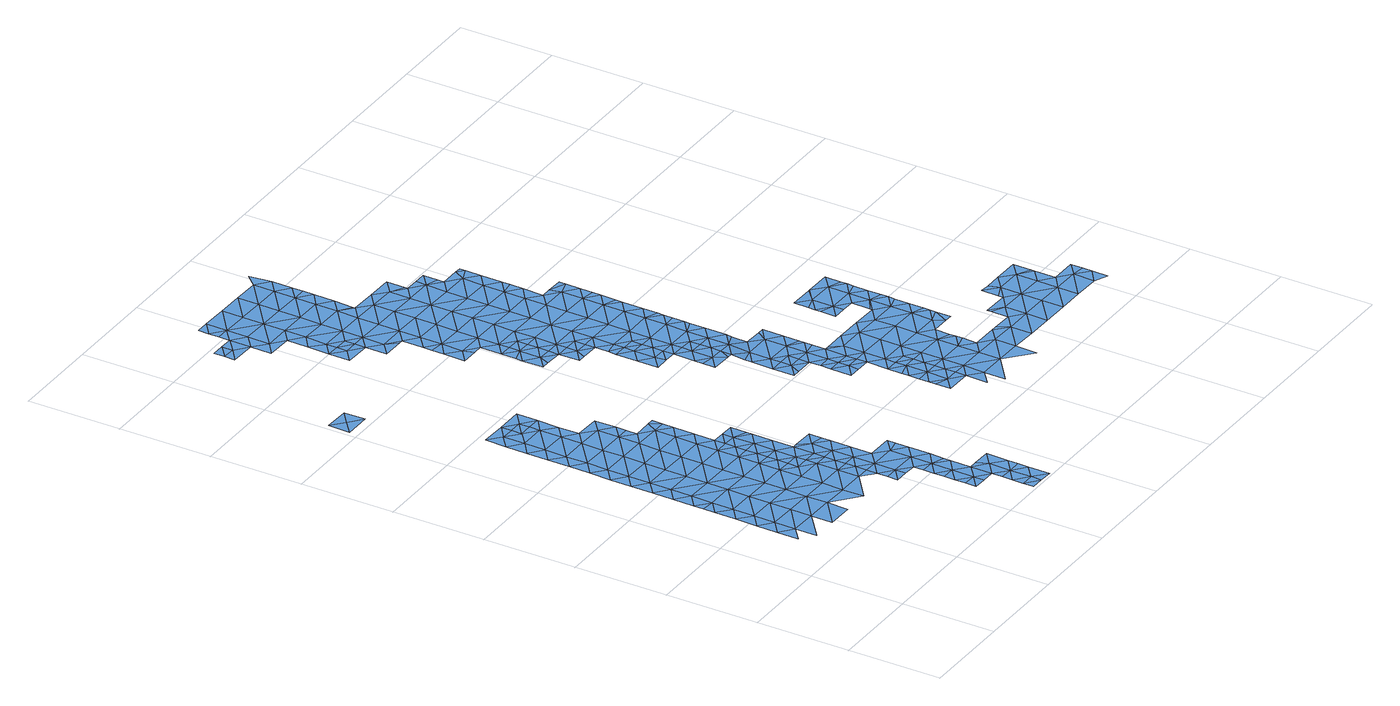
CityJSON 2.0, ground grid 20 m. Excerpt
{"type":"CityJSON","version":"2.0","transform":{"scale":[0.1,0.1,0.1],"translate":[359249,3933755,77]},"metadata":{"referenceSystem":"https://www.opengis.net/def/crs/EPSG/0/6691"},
"CityObjects":{
"waterbody1":{"type":"WaterBody","attributes":{"name":"9","class":"1140","function":"1","WaterBodyRiverFloodingRiskAttribute.description":"5","WaterBodyRiverFloodingRiskAttribute.rankOrg":"1","WaterBodyRiverFloodingRiskAttribute.adminType":"2","WaterBodyRiverFloodingRiskAttribute.scale":"L1"},"geometry":[{"type":"MultiSurface","lod":"1","boundaries":[[[0,1,2]],[[3,4,1]],[[3,1,0]],[[5,6,4]],[[7,0,8]],[[5,4,3]],[[9,10,6]],[[0,11,3]],[[9,6,5]],[[12,13,10]],[[9,12,10]],[[3,14,5]],[[15,13,12]],[[11,14,3]],[[0,7,11]],[[16,17,15]],[[12,16,15]],[[5,18,9]],[[14,18,5]],[[19,7,20]],[[21,22,17]],[[16,21,17]],[[9,23,12]],[[18,23,9]],[[23,16,12]],[[24,11,7]],[[25,26,22]],[[21,25,22]],[[27,21,16]],[[20,28,19]],[[25,29,26]],[[26,29,30]],[[23,27,16]],[[14,11,24]],[[31,25,21]],[[7,19,24]],[[30,32,33]],[[27,31,21]],[[18,14,34]],[[30,29,32]],[[34,14,24]],[[18,35,23]],[[33,36,37]],[[31,38,25]],[[25,39,29]],[[36,33,32]],[[40,27,23]],[[38,39,25]],[[19,41,24]],[[42,41,19]],[[18,34,35]],[[35,40,23]],[[29,43,32]],[[44,34,24]],[[45,37,46]],[[37,36,46]],[[39,43,29]],[[41,44,24]],[[47,48,45]],[[46,47,45]],[[40,49,27]],[[27,50,31]],[[32,51,36]],[[49,50,27]],[[52,35,34]],[[53,54,48]],[[31,55,38]],[[36,56,46]],[[53,48,47]],[[57,52,34]],[[50,55,31]],[[57,34,44]],[[58,40,35]],[[32,43,51]],[[53,59,54]],[[38,60,39]],[[54,59,61]],[[46,62,47]],[[63,49,40]],[[41,42,64]],[[36,51,56]],[[39,65,43]],[[58,35,52]],[[58,63,40]],[[66,50,49]],[[67,61,59]],[[38,55,60]],[[44,41,68]],[[44,69,57]],[[46,56,62]],[[59,53,70]],[[53,47,71]],[[57,72,52]],[[63,66,49]],[[41,64,68]],[[73,67,59]],[[73,59,70]],[[39,60,65]],[[74,56,51]],[[47,62,71]],[[72,75,52]],[[50,76,55]],[[70,53,71]],[[51,43,77]],[[75,78,52]],[[52,78,58]],[[57,69,72]],[[66,76,50]],[[44,68,69]],[[43,65,77]],[[62,56,79]],[[78,80,58]],[[81,82,64]],[[64,82,68]],[[83,70,71]],[[80,84,58]],[[58,84,63]],[[64,85,81]],[[76,86,55]],[[62,87,71]],[[74,51,77]],[[56,74,79]],[[88,72,69]],[[60,55,86]],[[84,89,63]],[[62,79,87]],[[60,90,65]],[[91,92,68]],[[68,92,69]],[[93,83,71]],[[89,94,63]],[[63,94,66]],[[68,82,91]],[[65,95,77]],[[96,88,69]],[[71,87,93]],[[95,97,77]],[[98,99,66]],[[69,92,96]],[[77,100,74]],[[65,90,95]],[[66,94,98]],[[76,66,99]],[[60,86,90]],[[88,96,101]],[[77,97,100]],[[99,102,76]],[[79,74,103]],[[76,102,86]],[[103,74,100]],[[102,104,86]],[[105,95,90]],[[86,104,90]],[[104,106,90]],[[105,90,106]],[[105,106,107]]]}]},
"waterbody2":{"type":"WaterBody","attributes":{"name":"9","class":"1140","function":"1","WaterBodyRiverFloodingRiskAttribute.description":"5","WaterBodyRiverFloodingRiskAttribute.rankOrg":"2","WaterBodyRiverFloodingRiskAttribute.adminType":"2","WaterBodyRiverFloodingRiskAttribute.scale":"L1"},"geometry":[{"type":"MultiSurface","lod":"1","boundaries":[[[108,109,110]],[[111,109,108]],[[112,111,108]],[[110,112,108]]]}]},
"waterbody3":{"type":"WaterBody","attributes":{"name":"9","class":"1140","function":"1","WaterBodyRiverFloodingRiskAttribute.description":"5","WaterBodyRiverFloodingRiskAttribute.rankOrg":"2","WaterBodyRiverFloodingRiskAttribute.adminType":"2","WaterBodyRiverFloodingRiskAttribute.scale":"L1"},"geometry":[{"type":"MultiSurface","lod":"1","boundaries":[[[67,113,114]],[[83,93,113]],[[113,70,83]],[[70,113,73]],[[67,73,113]],[[113,93,114]]]}]},
"waterbody4":{"type":"WaterBody","attributes":{"name":"9","class":"1140","function":"1","WaterBodyRiverFloodingRiskAttribute.description":"5","WaterBodyRiverFloodingRiskAttribute.rankOrg":"2","WaterBodyRiverFloodingRiskAttribute.adminType":"2","WaterBodyRiverFloodingRiskAttribute.scale":"L1"},"geometry":[{"type":"MultiSurface","lod":"1","boundaries":[[[115,116,117]],[[115,118,119]],[[115,119,120]],[[121,120,119]],[[120,121,122]],[[123,124,125]],[[123,126,124]],[[127,124,126]],[[127,98,124]],[[128,125,124]],[[129,125,128]],[[130,131,129]],[[131,130,132]],[[132,130,78]],[[80,78,130]],[[89,84,128]],[[130,128,84]],[[89,128,94]],[[75,72,132]],[[88,132,72]],[[133,122,121]],[[134,122,133]],[[122,134,135]],[[92,136,137]],[[85,138,139]],[[85,140,138]],[[98,127,99]],[[135,141,122]],[[142,134,133]],[[143,118,115]],[[144,145,117]],[[146,133,121]],[[122,141,120]],[[147,121,119]],[[119,148,147]],[[149,150,151]],[[142,133,152]],[[151,153,149]],[[153,151,154]],[[155,136,139]],[[128,130,129]],[[94,128,124]],[[94,124,98]],[[120,116,115]],[[156,117,116]],[[157,158,117]],[[159,160,157]],[[136,155,161]],[[137,136,161]],[[96,92,137]],[[153,162,149]],[[152,149,162]],[[149,152,133]],[[149,133,150]],[[146,150,133]],[[163,164,165]],[[166,148,119]],[[118,166,119]],[[80,130,84]],[[164,167,165]],[[168,165,167]],[[168,131,165]],[[137,163,165]],[[161,163,137]],[[160,169,155]],[[170,169,160]],[[159,170,160]],[[171,159,157]],[[117,171,157]],[[156,171,117]],[[75,132,78]],[[145,115,117]],[[145,143,115]],[[140,172,138]],[[138,172,173]],[[173,158,138]],[[117,158,144]],[[157,138,158]],[[157,139,138]],[[160,139,157]],[[160,155,139]],[[82,139,136]],[[81,139,82]],[[81,85,139]],[[91,82,136]],[[91,136,92]],[[88,101,132]],[[132,101,131]],[[101,96,137]],[[131,101,165]],[[101,137,165]]]}]},
"waterbody5":{"type":"WaterBody","attributes":{"name":"9","class":"1140","function":"1","WaterBodyRiverFloodingRiskAttribute.description":"5","WaterBodyRiverFloodingRiskAttribute.rankOrg":"1","WaterBodyRiverFloodingRiskAttribute.adminType":"2","WaterBodyRiverFloodingRiskAttribute.scale":"L1"},"geometry":[{"type":"MultiSurface","lod":"1","boundaries":[[[174,175,176]],[[176,177,178]],[[174,176,178]],[[178,177,179]],[[180,174,178]],[[178,179,180]],[[179,181,182]],[[180,179,183]],[[182,181,184]],[[179,182,183]],[[185,180,183]],[[186,187,188]],[[189,180,185]],[[187,190,188]],[[191,189,185]],[[191,192,193]],[[194,183,182]],[[186,195,184]],[[192,191,185]],[[186,188,195]],[[190,196,188]],[[197,198,199]],[[200,194,182]],[[194,185,183]],[[182,184,200]],[[201,197,199]],[[184,195,200]],[[197,202,198]],[[203,204,205]],[[206,204,203]],[[207,188,196]],[[208,198,202]],[[185,209,192]],[[196,208,202]],[[205,210,211]],[[195,188,207]],[[212,200,195]],[[213,209,185]],[[201,214,197]],[[213,185,194]],[[211,210,215]],[[207,196,202]],[[205,204,210]],[[206,216,204]],[[217,194,200]],[[212,195,207]],[[214,215,218]],[[215,210,218]],[[219,216,220]],[[202,197,221]],[[197,214,221]],[[204,222,210]],[[223,207,202]],[[217,200,212]],[[222,204,216]],[[221,214,218]],[[217,224,194]],[[194,225,213]],[[220,226,219]],[[219,222,216]],[[224,225,194]],[[227,212,207]],[[210,228,218]],[[202,221,229]],[[213,230,209]],[[226,231,219]],[[232,233,234]],[[225,230,213]],[[202,229,223]],[[234,235,232]],[[210,222,236]],[[218,237,221]],[[235,238,232]],[[227,239,212]],[[210,236,228]],[[240,231,241]],[[207,223,227]],[[242,219,231]],[[219,243,222]],[[244,224,217]],[[240,233,232]],[[241,233,240]],[[217,212,239]],[[238,245,232]],[[242,243,219]],[[246,247,248]],[[239,244,217]],[[249,236,222]],[[218,228,237]],[[250,223,229]],[[242,231,240]],[[229,221,251]],[[252,246,253]],[[224,254,225]],[[255,227,223]],[[246,248,253]],[[245,256,232]],[[253,257,252]],[[258,240,232]],[[257,245,259]],[[244,254,224]],[[221,237,251]],[[259,252,257]],[[248,260,253]],[[256,258,232]],[[258,242,240]],[[261,262,263]],[[249,222,243]],[[264,227,255]],[[227,265,239]],[[257,256,245]],[[250,229,251]],[[266,267,268]],[[254,269,225]],[[266,270,267]],[[255,223,250]],[[228,236,271]],[[228,272,237]],[[261,273,262]],[[227,264,265]],[[263,274,275]],[[270,276,267]],[[230,225,269]],[[260,277,253]],[[253,277,257]],[[275,274,278]],[[279,260,280]],[[242,281,243]],[[236,249,271]],[[237,272,251]],[[280,268,279]],[[258,281,242]],[[263,262,274]],[[244,239,282]],[[283,284,285]],[[273,286,262]],[[239,265,282]],[[268,267,279]],[[276,287,267]],[[279,277,260]],[[257,288,256]],[[289,290,244]],[[244,290,254]],[[291,292,293]],[[243,294,249]],[[291,278,292]],[[228,271,272]],[[277,288,257]],[[244,282,289]],[[295,285,296]],[[296,285,284]],[[278,274,292]],[[296,297,295]],[[255,250,298]],[[299,274,262]],[[300,258,256]],[[297,286,301]],[[250,251,302]],[[301,295,297]],[[254,303,269]],[[304,305,287]],[[267,306,279]],[[307,292,274]],[[304,293,305]],[[288,300,256]],[[308,309,310]],[[243,281,294]],[[294,311,249]],[[284,312,296]],[[293,292,305]],[[313,314,315]],[[316,299,262]],[[251,272,302]],[[254,290,303]],[[262,286,316]],[[267,287,317]],[[303,318,269]],[[271,249,311]],[[319,297,296]],[[279,320,277]],[[313,315,321]],[[322,250,302]],[[300,323,258]],[[258,324,281]],[[286,297,316]],[[298,250,322]],[[292,325,305]],[[308,326,309]],[[287,305,317]],[[319,296,312]],[[327,292,307]],[[313,328,314]],[[329,326,330]],[[328,312,331]],[[323,324,258]],[[329,309,326]],[[267,317,306]],[[307,274,299]],[[272,271,332]],[[331,314,328]],[[292,327,325]],[[332,271,311]],[[277,333,288]],[[334,302,272]],[[321,335,313]],[[336,297,319]],[[326,337,330]],[[338,322,302]],[[316,297,339]],[[340,337,341]],[[312,342,319]],[[317,305,343]],[[340,330,337]],[[279,306,320]],[[305,325,343]],[[297,336,339]],[[342,312,328]],[[339,344,316]],[[345,311,294]],[[346,272,332]],[[288,347,300]],[[348,306,317]],[[294,281,349]],[[316,350,299]],[[334,338,302]],[[319,342,351]],[[337,352,341]],[[353,348,317]],[[354,328,313]],[[307,299,355]],[[298,322,356]],[[352,335,357]],[[308,358,359]],[[350,316,344]],[[360,356,322]],[[361,313,335]],[[317,343,353]],[[357,341,352]],[[360,322,338]],[[277,320,333]],[[334,272,346]],[[281,324,349]],[[362,332,311]],[[326,308,359]],[[350,363,299]],[[363,355,299]],[[306,364,320]],[[365,306,348]],[[359,366,326]],[[345,294,349]],[[361,335,352]],[[288,333,347]],[[367,324,323]],[[306,365,364]],[[351,342,368]],[[337,326,366]],[[364,369,320]],[[323,300,370]],[[354,313,361]],[[354,371,328]],[[332,372,346]],[[373,349,324]],[[320,374,333]],[[375,334,346]],[[338,334,376]],[[366,377,337]],[[342,328,371]],[[362,311,345]],[[362,372,332]],[[374,320,369]],[[300,347,370]],[[378,361,352]],[[372,375,346]],[[379,376,334]],[[375,380,334]],[[333,381,347]],[[368,342,371]],[[352,337,378]],[[367,323,370]],[[324,367,373]],[[381,333,374]],[[345,349,382]],[[349,373,382]],[[378,337,377]],[[379,334,380]],[[383,366,359]],[[384,362,345]],[[385,386,359]],[[387,347,381]],[[388,345,382]],[[370,347,389]],[[389,347,387]],[[371,390,368]],[[373,367,391]],[[389,392,370]],[[345,388,384]],[[377,366,393]],[[394,372,362]],[[354,395,371]],[[384,394,362]],[[396,375,372]],[[361,378,397]],[[354,361,395]],[[367,370,398]],[[377,399,378]],[[367,400,391]],[[383,359,386]],[[370,392,398]],[[401,377,393]],[[361,397,395]],[[393,366,383]],[[399,377,401]],[[400,367,398]],[[372,402,396]],[[402,372,394]],[[378,399,403]],[[391,400,404]],[[397,378,405]],[[378,403,405]],[[390,371,406]],[[371,395,406]],[[396,402,407]],[[408,395,397]],[[386,409,383]],[[393,383,410]],[[411,409,386]],[[397,405,412]],[[409,410,383]],[[413,414,415]],[[416,412,405]],[[390,406,417]],[[408,397,412]],[[406,395,408]],[[418,415,414]],[[413,419,414]],[[420,421,422]],[[420,418,421]],[[409,423,410]],[[418,414,421]],[[419,424,414]],[[416,425,412]],[[417,406,426]],[[406,408,426]],[[412,427,408]],[[425,427,412]],[[409,428,423]],[[417,429,430]],[[425,416,431]],[[424,432,414]],[[427,433,408]],[[414,434,421]],[[435,426,408]],[[422,421,436]],[[433,435,408]],[[424,430,429]],[[417,426,429]],[[432,434,414]],[[437,428,409]],[[409,411,437]],[[434,438,421]],[[439,429,426]],[[432,424,429]],[[436,421,438]],[[440,439,426]],[[440,426,435]],[[411,441,437]],[[439,442,429]],[[443,432,429]],[[442,443,429]],[[437,444,428]],[[445,444,446]],[[445,428,444]],[[447,434,432]],[[448,447,432]],[[448,432,443]],[[449,438,434]],[[444,450,446]],[[451,434,447]],[[452,444,437]],[[437,441,453]],[[449,434,451]],[[441,454,453]],[[437,453,452]],[[450,444,452]],[[450,455,456]],[[454,457,453]],[[458,456,455]],[[450,452,455]],[[457,452,453]],[[455,459,458]],[[457,454,460]],[[461,455,452]],[[457,462,452]],[[459,455,463]],[[461,452,462]],[[455,461,463]],[[464,465,460]],[[462,457,466]],[[457,460,465]],[[462,467,461]],[[457,465,466]],[[468,463,461]],[[462,466,467]],[[469,461,467]],[[468,461,469]],[[470,464,471]],[[465,464,470]],[[466,465,472]],[[473,465,470]],[[472,465,473]]]}]},
"waterbody6":{"type":"WaterBody","attributes":{"name":"9","class":"1140","function":"1","WaterBodyRiverFloodingRiskAttribute.description":"5","WaterBodyRiverFloodingRiskAttribute.rankOrg":"2","WaterBodyRiverFloodingRiskAttribute.adminType":"2","WaterBodyRiverFloodingRiskAttribute.scale":"L1"},"geometry":[{"type":"MultiSurface","lod":"1","boundaries":[[[196,190,208]],[[198,474,475]],[[187,475,474]],[[190,187,474]],[[474,198,208]],[[190,474,208]]]}]},
"waterbody7":{"type":"WaterBody","attributes":{"name":"9","class":"1140","function":"1","WaterBodyRiverFloodingRiskAttribute.description":"5","WaterBodyRiverFloodingRiskAttribute.rankOrg":"2","WaterBodyRiverFloodingRiskAttribute.adminType":"2","WaterBodyRiverFloodingRiskAttribute.scale":"L1"},"geometry":[{"type":"MultiSurface","lod":"1","boundaries":[[[234,233,476]],[[233,477,476]],[[241,477,233]],[[478,477,220]],[[478,479,477]],[[480,476,479]],[[481,476,480]],[[226,220,477]],[[481,235,476]],[[231,226,477]],[[479,476,477]],[[234,476,235]],[[241,231,477]]]}]},
"waterbody8":{"type":"WaterBody","attributes":{"name":"9","class":"1140","function":"1","WaterBodyRiverFloodingRiskAttribute.description":"5","WaterBodyRiverFloodingRiskAttribute.rankOrg":"2","WaterBodyRiverFloodingRiskAttribute.adminType":"2","WaterBodyRiverFloodingRiskAttribute.scale":"L1"},"geometry":[{"type":"MultiSurface","lod":"1","boundaries":[[[259,245,482]],[[245,238,482]],[[238,235,482]],[[259,482,252]],[[482,483,252]],[[484,483,482]],[[235,484,482]]]}]},
"waterbody9":{"type":"WaterBody","attributes":{"name":"9","class":"1140","function":"1","WaterBodyRiverFloodingRiskAttribute.description":"5","WaterBodyRiverFloodingRiskAttribute.rankOrg":"2","WaterBodyRiverFloodingRiskAttribute.adminType":"2","WaterBodyRiverFloodingRiskAttribute.scale":"L1"},"geometry":[{"type":"MultiSurface","lod":"1","boundaries":[[[485,486,247]],[[486,268,280]],[[487,488,489]],[[266,488,270]],[[488,266,489]],[[280,260,248]],[[280,248,486]],[[487,489,485]],[[489,266,268]],[[489,268,486]],[[489,486,485]],[[248,247,486]]]}]},
"waterbody10":{"type":"WaterBody","attributes":{"name":"9","class":"1140","function":"1","WaterBodyRiverFloodingRiskAttribute.description":"5","WaterBodyRiverFloodingRiskAttribute.rankOrg":"2","WaterBodyRiverFloodingRiskAttribute.adminType":"2","WaterBodyRiverFloodingRiskAttribute.scale":"L1"},"geometry":[{"type":"MultiSurface","lod":"1","boundaries":[[[490,491,492]],[[490,291,491]],[[278,291,490]],[[276,270,493]],[[494,493,270]],[[493,287,276]],[[304,287,493]],[[491,293,493]],[[494,495,491]],[[291,293,491]],[[492,491,495]],[[493,293,304]],[[494,491,493]]]}]},
"waterbody11":{"type":"WaterBody","attributes":{"name":"9","class":"1140","function":"1","WaterBodyRiverFloodingRiskAttribute.description":"5","WaterBodyRiverFloodingRiskAttribute.rankOrg":"2","WaterBodyRiverFloodingRiskAttribute.adminType":"2","WaterBodyRiverFloodingRiskAttribute.scale":"L1"},"geometry":[{"type":"MultiSurface","lod":"1","boundaries":[[[273,261,496]],[[261,497,496]],[[496,301,286]],[[496,295,301]],[[496,498,295]],[[286,273,496]],[[498,496,497]]]}]},
"waterbody12":{"type":"WaterBody","attributes":{"name":"9","class":"1140","function":"1","WaterBodyRiverFloodingRiskAttribute.description":"5","WaterBodyRiverFloodingRiskAttribute.rankOrg":"2","WaterBodyRiverFloodingRiskAttribute.adminType":"2","WaterBodyRiverFloodingRiskAttribute.scale":"L1"},"geometry":[{"type":"MultiSurface","lod":"1","boundaries":[[[284,499,331]],[[312,284,331]],[[283,500,499]],[[500,501,499]],[[499,501,314]],[[284,283,499]],[[314,331,499]]]}]},
"waterbody13":{"type":"WaterBody","attributes":{"name":"9","class":"1140","function":"1","WaterBodyRiverFloodingRiskAttribute.description":"5","WaterBodyRiverFloodingRiskAttribute.rankOrg":"2","WaterBodyRiverFloodingRiskAttribute.adminType":"2","WaterBodyRiverFloodingRiskAttribute.scale":"L1"},"geometry":[{"type":"MultiSurface","lod":"1","boundaries":[[[502,503,504]],[[321,315,505]],[[315,506,505]],[[506,507,505]],[[505,507,502]],[[502,341,505]],[[340,341,502]],[[309,329,504]],[[508,502,507]],[[341,357,505]],[[357,321,505]],[[504,509,309]],[[335,321,357]],[[510,504,503]],[[509,504,510]],[[508,503,502]],[[330,502,504]],[[340,502,330]],[[329,330,504]]]}]}
},
"vertices":[
[132,313,4],[104,336,4],[104,290,4],[133,359,4],[105,382,4],[134,405,4],[106,429,4],[189,312,4],[132,266,4],[134,451,4],[107,475,4],[190,358,4],[135,497,4],[107,499,4],[190,404,4],[107,521,4],[136,544,4],[108,567,4],[191,450,4],[246,311,4],[188,265,4],[137,590,4],[109,613,4],[192,497,4],[246,357,4],[137,636,4],[109,660,4],[193,543,4],[245,265,4],[138,682,4],[110,706,4],[193,589,4],[139,729,4],[111,752,4],[247,403,4],[248,449,4],[140,775,4],[112,798,4],[194,635,4],[195,681,4],[249,496,4],[302,310,4],[302,264,4],[196,728,4],[303,356,4],[112,845,4],[140,821,4],[141,867,4],[113,891,4],[249,542,4],[250,588,4],[196,774,4],[304,449,4],[142,913,4],[114,937,4],[251,634,4],[197,820,4],[304,402,4],[305,495,4],[142,960,4],[251,681,4],[115,983,4],[198,866,4],[306,541,4],[359,309,4],[252,727,4],[307,587,4],[171,982,4],[360,355,4],[360,401,4],[170,936,4],[198,913,4],[332,425,4],[171,959,4],[254,819,4],[333,448,4],[307,633,4],[253,773,4],[333,471,4],[226,843,4],[334,494,4],[387,309,4],[388,332,4],[199,936,4],[334,517,4],[387,285,4],[308,680,4],[226,889,4],[361,425,4],[334,541,4],[309,726,4],[388,355,4],[388,378,4],[227,935,4],[335,564,4],[281,749,4],[389,401,4],[281,773,4],[335,587,4],[335,610,4],[282,796,4],[389,424,4],[336,656,4],[282,842,4],[337,702,4],[323,749,4],[337,726,4],[338,749,4],
[34,1239,7],[62,1215,7],[62,1261,7],[5,1216,7],[6,1262,7],
[199,959,4],[228,981,4],
[470,169,4],[499,191,4],[471,215,4],[441,146,4],[469,122,4],[498,145,4],[497,99,4],[526,121,4],[391,573,4],[363,586,4],[391,563,4],[392,609,4],[363,609,4],[363,540,4],[391,517,4],[362,494,4],[390,470,4],[361,448,4],[525,75,4],[554,98,4],[555,144,4],[416,354,4],[417,401,4],[415,262,4],[416,308,4],[387,262,4],[516,145,4],[554,76,4],[442,169,4],[442,215,4],[442,192,4],[497,76,4],[469,99,4],[441,100,4],[525,29,4],[497,53,4],[496,29,4],[553,52,4],[524,6,4],[496,6,4],[444,331,4],[499,205,4],[472,261,4],[443,238,4],[500,284,4],[472,307,4],[445,377,4],[553,5,4],[446,423,4],[446,442,4],[418,447,4],[441,123,4],[446,469,4],[400,470,4],[501,330,4],[501,313,4],[500,237,4],[386,239,4],[415,239,4],
[152,1584,7],[124,1584,7],[124,1561,7],[123,1538,7],[152,1560,7],[180,1537,7],[181,1583,7],[179,1491,7],[208,1513,7],[209,1560,7],[236,1490,7],[209,1606,7],[235,1444,7],[234,1397,6],[263,1420,6],[181,1606,7],[263,1397,6],[181,1629,7],[210,1652,7],[182,1652,7],[265,1559,7],[264,1466,7],[291,1396,6],[318,1327,6],[290,1350,6],[290,1304,6],[265,1512,7],[338,1303,6],[319,1373,6],[344,1164,6],[373,1187,6],[345,1211,6],[380,1164,6],[320,1419,6],[291,1373,6],[267,1651,7],[374,1233,6],[345,1236,6],[320,1465,7],[266,1605,7],[346,1303,6],[346,1257,6],[401,1164,6],[321,1512,7],[374,1280,6],[429,1140,6],[400,1117,6],[375,1326,6],[429,1186,6],[376,1418,6],[322,1558,7],[323,1604,7],[428,1117,6],[377,1464,7],[431,1279,6],[376,1372,6],[323,1650,7],[457,1116,6],[484,1047,6],[456,1070,6],[456,1047,6],[455,1024,6],[430,1232,6],[432,1325,6],[484,1024,6],[378,1511,7],[485,1093,6],[456,1093,6],[485,1139,6],[486,1185,6],[379,1557,7],[512,1023,6],[511,948,6],[510,931,6],[539,930,6],[487,1232,6],[433,1417,6],[432,1371,6],[511,977,6],[539,953,6],[379,1603,7],[405,1441,6],[541,1046,6],[540,1000,6],[541,1092,6],[512,1000,6],[567,930,6],[619,652,3],[648,674,3],[620,698,3],[405,1446,6],[406,1487,7],[566,860,6],[594,860,6],[566,884,6],[380,1649,7],[566,837,6],[488,1278,6],[488,1324,6],[648,651,3],[649,720,3],[620,713,3],[594,837,6],[596,952,6],[621,744,5],[595,906,6],[567,907,6],[542,1138,6],[407,1533,7],[675,558,3],[703,558,3],[675,580,3],[676,651,3],[622,836,6],[597,999,6],[407,1557,7],[407,1580,7],[621,767,6],[650,767,6],[622,790,6],[543,1184,6],[675,605,3],[703,581,3],[704,627,3],[462,1440,6],[705,720,3],[597,1045,6],[676,628,3],[489,1370,6],[408,1626,7],[622,813,6],[650,813,6],[652,905,6],[678,743,4],[812,302,3],[784,325,3],[784,279,2],[544,1231,6],[731,557,3],[759,488,3],[731,511,3],[730,465,3],[705,673,3],[651,859,6],[401,1672,7],[732,604,3],[652,952,6],[758,465,3],[490,1416,6],[598,1091,6],[599,1137,6],[678,789,6],[813,348,3],[678,777,5],[759,534,3],[785,349,3],[785,372,3],[731,534,3],[544,1277,6],[653,998,6],[546,1369,6],[786,464,3],[732,632,3],[814,394,3],[518,1393,6],[733,650,3],[785,395,3],[786,418,3],[760,580,3],[679,836,6],[733,661,3],[600,1230,6],[545,1323,6],[654,1044,6],[680,882,6],[599,1184,6],[733,696,3],[742,603,3],[814,441,3],[679,869,6],[816,533,3],[720,742,3],[518,1439,6],[786,441,3],[812,256,2],[869,301,3],[518,1399,6],[815,487,3],[601,1276,6],[734,742,3],[680,928,6],[680,907,6],[870,347,3],[655,1136,6],[789,603,3],[681,941,6],[655,1090,6],[817,579,3],[602,1322,6],[627,1160,6],[681,974,6],[574,1346,6],[548,1392,6],[870,393,3],[871,440,3],[574,1392,6],[574,1360,6],[682,1020,6],[628,1206,6],[926,346,3],[629,1252,6],[925,254,2],[926,300,3],[682,1034,6],[629,1233,6],[683,1067,6],[845,602,3],[650,1160,6],[683,1085,6],[898,370,3],[630,1299,6],[873,532,3],[616,1345,6],[872,486,3],[683,1113,6],[899,416,3],[684,1144,6],[899,401,3],[630,1333,6],[899,429,3],[684,1159,6],[900,462,3],[873,578,3],[630,1345,6],[929,531,3],[983,345,2],[955,369,2],[982,299,2],[928,485,3],[846,648,3],[875,671,3],[847,682,3],[939,462,3],[902,601,3],[847,694,3],[875,648,3],[847,709,3],[875,717,3],[848,740,3],[968,369,2],[903,647,3],[957,494,3],[930,577,3],[957,508,3],[1012,368,2],[931,624,3],[902,606,3],[956,461,3],[931,670,3],[957,521,3],[932,716,3],[958,554,3],[901,740,3],[1040,345,2],[904,740,3],[959,600,3],[958,586,3],[1039,298,2],[959,615,3],[959,646,3],[1040,391,2],[1012,405,2],[1012,414,2],[960,692,3],[960,677,3],[961,739,3],[1069,413,2],[960,705,3],[1097,390,2],[1096,344,2],[1096,297,2],[1098,436,2],[1069,423,2],[1153,343,2],[1070,460,2],[1091,459,2],[1152,297,2],[1154,435,2],[1154,389,2],[1126,459,2],[1209,296,2],[1210,342,2],[1182,365,2],[1182,412,2],[1183,458,2],[1183,419,2],[1238,318,2],[1237,283,2],[1238,365,2],[1238,339,2],
[262,1374,6],[234,1351,6],
[427,1048,6],[428,1094,6],[400,1086,6],[399,1071,6],[399,1025,6],[417,1025,6],
[483,1000,6],[472,978,6],[455,978,6],
[510,884,6],[538,907,6],[509,838,6],[540,838,6],[538,861,6],
[611,744,5],[593,768,6],[564,745,6],[594,814,6],[565,791,6],[565,773,6],
[647,628,3],[619,605,3],[636,605,3],
[703,535,3],[674,512,3],[700,512,3],
[757,395,3],[728,373,3],[756,349,3],[758,441,3],[729,434,3],[729,419,3],[729,395,3],[728,326,3],[728,359,3]
]}
